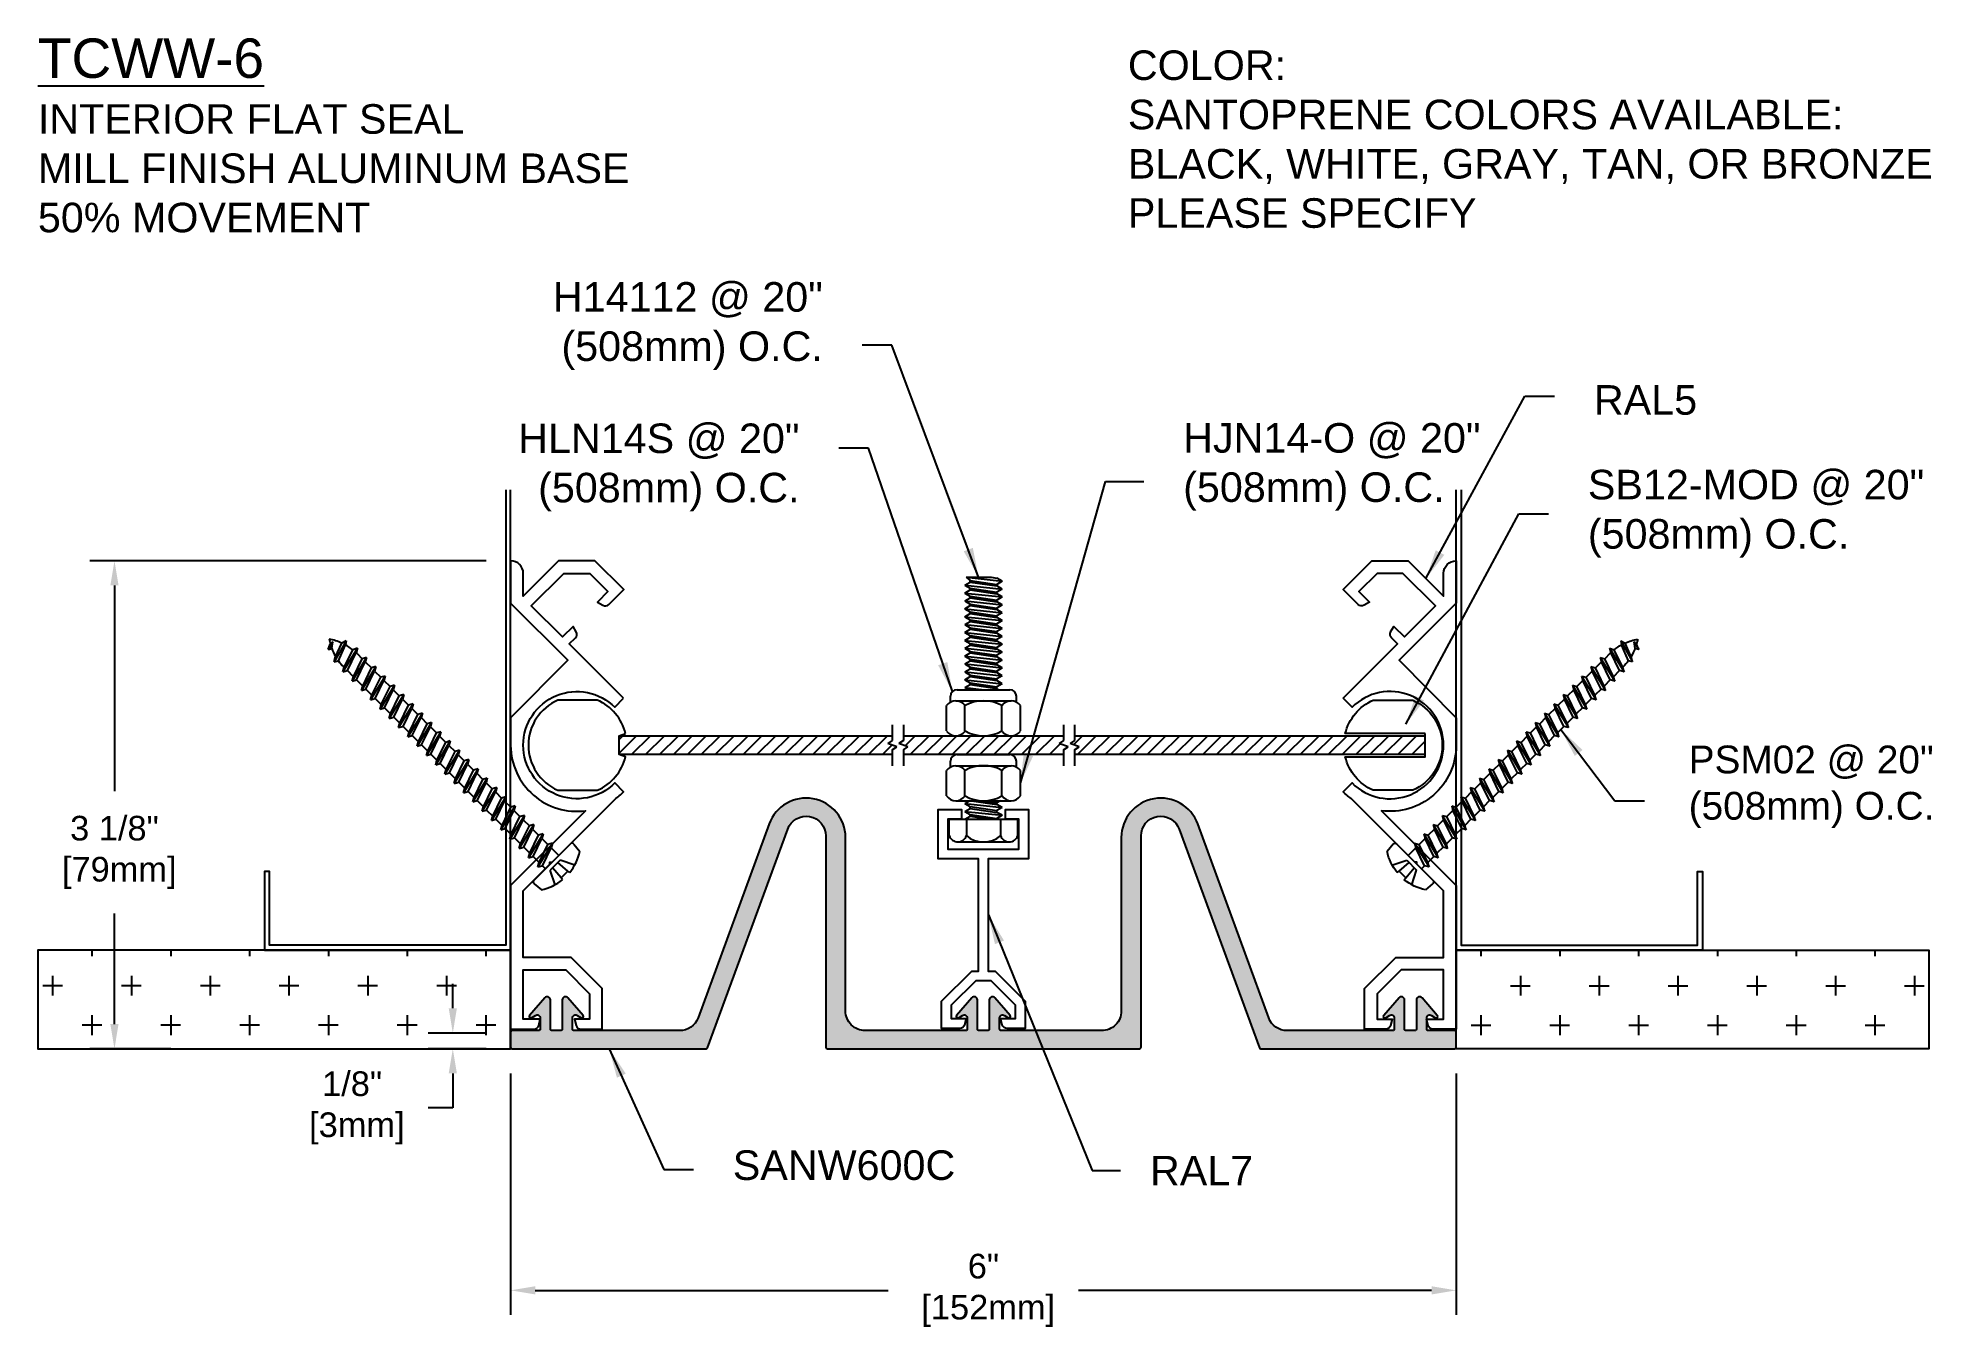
# Model space of a CAD drawing. Header units: inches. Extents: x 0.3 to 12.3, y 3 to 11.2.
import ezdxf

# ---------------------------------------------------------------- set-up
doc = ezdxf.new("R2010")
doc.units = ezdxf.units.IN
doc.header["$MEASUREMENT"] = 0
for name, color, linetype in [('Anchors', 4, 'Continuous'), ('Conditions', 1, 'Continuous'), ('Dimensions', 3, 'Continuous'), ('Fillers', 2, 'Continuous'), ('Metals', 7, 'Continuous'), ('Text', 2, 'Continuous')]:
    doc.layers.add(name, color=color, linetype=linetype)
doc.styles.add('Arial', font='arial.ttf')
doc.dimstyles.new('Arial', dxfattribs={"dimtxt": 0.1875, "dimasz": 0.1875, "dimexe": 0.1875, "dimexo": 0.1875, "dimgap": 0.1875, "dimtad": 0, "dimtih": 1, "dimtoh": 1, "dimdec": 4, "dimzin": 0, "dimdsep": 46, "dimlunit": 4, "dimtxsty": 'Arial', "dimcen": 0.09, "dimadec": 0, "dimazin": 0, "dimtfac": 1, "dimtdec": 4, "dimtofl": 0, "dimtmove": 0, "dimatfit": 3, "dimfxl": 0, "dimfrac": 2, "dimtolj": 1, "dimtzin": 0, "dimarcsym": 0})

# ---------------------------------------------------------------- blocks, each defined once
blk = doc.blocks.new('*D0')
at = {"layer": 'Defpoints', "color": 0}
for p in [(3.317, 4.782), (9.317, 4.782), (3.317, 3.25)]:
    blk.add_point(p, dxfattribs=at)
at = {"layer": 'Dimensions', "color": 0, "lineweight": -2}
for p, q in [((3.317, 4.626), (3.317, 3.094)), ((9.317, 4.626), (9.317, 3.094)), ((3.473, 3.25), (5.713, 3.25)), ((9.161, 3.25), (6.921, 3.25))]:
    blk.add_line(p, q, dxfattribs=at)
at = {"layer": 'Dimensions', "color": 0}
for points in [[(3.473, 3.276), (3.473, 3.224), (3.317, 3.25)], [(9.161, 3.276), (9.161, 3.224), (9.317, 3.25)]]:
    blk.add_solid(points, dxfattribs=at)
at = {"layer": 'Dimensions', "color": 0, "insert": (6.317, 3.25), "char_height": 0.1562, "attachment_point": 5, "style": 'Arial'}
blk.add_mtext('\\A1;6"\\P [152mm]', dxfattribs=at)
blk = doc.blocks.new('*D1')
at = {"layer": 'Defpoints', "color": 0}
for p in [(3.318, 7.877), (0.803, 4.782), (1.317, 4.782)]:
    blk.add_point(p, dxfattribs=at)
at = {"layer": 'Dimensions', "color": 0, "lineweight": -2}
for p, q in [((3.161, 7.877), (0.647, 7.877)), ((0.803, 7.721), (0.803, 6.416)), ((0.803, 4.939), (0.803, 5.64)), ((1.161, 4.782), (0.647, 4.782))]:
    blk.add_line(p, q, dxfattribs=at)
at = {"layer": 'Dimensions', "color": 0}
for points in [[(0.777, 7.721), (0.829, 7.721), (0.803, 7.877)], [(0.777, 4.939), (0.829, 4.939), (0.803, 4.782)]]:
    blk.add_solid(points, dxfattribs=at)
at = {"layer": 'Dimensions', "color": 0, "insert": (0.803, 6.028), "char_height": 0.1562, "attachment_point": 5, "style": 'Arial'}
blk.add_mtext('\\A1;3 1/8"\\P [79mm]', dxfattribs=at)
blk = doc.blocks.new('PSM02')
for p, q in [((-0.032, 0.127), (-0.03, 0.111)), ((0.032, 0.127), (0.03, 0.111)), ((-0.177, 0.017), (-0.172, 0.077)), ((-0.162, 0), (0.162, 0)), ((-0.089, 0.116), (-0.044, 0.028)), ((-0.06, -0.069), (-0.06, 0)), ((-0.044, 0.028), (0.044, 0.028)), ((-0.03, 0.111), (0.03, 0.111)), ((-0.03, 0.111), (-0.023, 0.028)), ((0.03, 0.111), (0.023, 0.028)), ((0.089, 0.116), (0.044, 0.028)), ((0.06, -0.027), (0.06, 0)), ((0.177, 0.017), (0.172, 0.077)), ((-0.086, -0.083), (0.086, -0.042)), ((-0.086, -0.083), (-0.06, -0.069)), ((-0.086, -0.083), (-0.06, -0.098)), ((0.06, -0.027), (-0.06, -0.069)), ((0.06, -0.056), (-0.06, -0.098)), ((-0.06, -0.152), (-0.06, -0.098)), ((0.06, -0.111), (-0.06, -0.152)), ((0.086, -0.042), (0.06, -0.027)), ((0.086, -0.042), (0.06, -0.056)), ((0.06, -0.111), (0.06, -0.056)), ((0.086, -0.125), (0.06, -0.111)), ((-0.086, -0.167), (0.086, -0.125)), ((-0.086, -0.167), (-0.06, -0.152)), ((-0.086, -0.167), (-0.06, -0.181)), ((-0.086, -0.25), (0.086, -0.208)), ((-0.086, -0.25), (-0.06, -0.236)), ((0.06, -0.139), (-0.06, -0.181)), ((-0.06, -0.236), (-0.06, -0.181)), ((0.06, -0.194), (-0.06, -0.236)), ((0.06, -0.223), (-0.06, -0.264)), ((0.086, -0.125), (0.06, -0.139)), ((0.06, -0.194), (0.06, -0.139)), ((0.086, -0.208), (0.06, -0.194)), ((0.086, -0.208), (0.06, -0.223)), ((0.06, -0.277), (0.06, -0.223)), ((-0.086, -0.25), (-0.06, -0.264)), ((-0.086, -0.333), (0.086, -0.292)), ((-0.086, -0.333), (-0.06, -0.319)), ((-0.086, -0.333), (-0.06, -0.348)), ((-0.06, -0.319), (-0.06, -0.264)), ((0.06, -0.277), (-0.06, -0.319)), ((0.06, -0.306), (-0.06, -0.348)), ((-0.06, -0.402), (-0.06, -0.348)), ((0.086, -0.292), (0.06, -0.277)), ((0.086, -0.292), (0.06, -0.306)), ((0.06, -0.361), (0.06, -0.306)), ((-0.086, -0.417), (0.086, -0.375)), ((-0.086, -0.417), (-0.06, -0.402)), ((-0.086, -0.417), (-0.06, -0.431)), ((-0.086, -0.5), (0.086, -0.458)), ((0.06, -0.361), (-0.06, -0.402)), ((0.06, -0.389), (-0.06, -0.431)), ((-0.06, -0.486), (-0.06, -0.431)), ((0.06, -0.444), (-0.06, -0.486)), ((0.06, -0.473), (-0.06, -0.514)), ((0.086, -0.375), (0.06, -0.361)), ((0.086, -0.375), (0.06, -0.389)), ((0.06, -0.444), (0.06, -0.389)), ((0.086, -0.458), (0.06, -0.444)), ((0.086, -0.458), (0.06, -0.473)), ((0.06, -0.527), (0.06, -0.473)), ((-0.086, -0.5), (-0.06, -0.486)), ((-0.086, -0.5), (-0.06, -0.514)), ((-0.086, -0.583), (0.086, -0.542)), ((-0.086, -0.583), (-0.06, -0.569)), ((-0.086, -0.583), (-0.06, -0.598)), ((-0.06, -0.569), (-0.06, -0.514)), ((0.06, -0.527), (-0.06, -0.569)), ((0.06, -0.556), (-0.06, -0.598)), ((-0.06, -0.652), (-0.06, -0.598)), ((0.086, -0.542), (0.06, -0.527)), ((0.086, -0.542), (0.06, -0.556)), ((0.06, -0.611), (0.06, -0.556)), ((-0.086, -0.667), (0.086, -0.625)), ((-0.086, -0.667), (-0.06, -0.652)), ((-0.086, -0.667), (-0.06, -0.681)), ((-0.086, -0.75), (0.086, -0.708)), ((0.06, -0.611), (-0.06, -0.652)), ((0.06, -0.639), (-0.06, -0.681)), ((-0.06, -0.736), (-0.06, -0.681)), ((0.06, -0.694), (-0.06, -0.736)), ((0.086, -0.625), (0.06, -0.611)), ((0.086, -0.625), (0.06, -0.639)), ((0.06, -0.694), (0.06, -0.639)), ((0.086, -0.708), (0.06, -0.694)), ((0.086, -0.708), (0.06, -0.723)), ((-0.086, -0.75), (-0.06, -0.736)), ((-0.086, -0.75), (-0.06, -0.764)), ((-0.086, -0.833), (0.086, -0.792)), ((-0.086, -0.833), (-0.06, -0.819)), ((-0.086, -0.833), (-0.06, -0.848)), ((0.06, -0.723), (-0.06, -0.764)), ((-0.06, -0.819), (-0.06, -0.764)), ((0.06, -0.777), (-0.06, -0.819)), ((0.06, -0.806), (-0.06, -0.848)), ((0.06, -0.777), (0.06, -0.723)), ((0.086, -0.792), (0.06, -0.777)), ((0.086, -0.792), (0.06, -0.806)), ((0.06, -0.861), (0.06, -0.806)), ((-0.086, -0.917), (0.086, -0.875)), ((-0.086, -0.917), (-0.06, -0.902)), ((-0.086, -0.917), (-0.06, -0.931)), ((-0.086, -1), (0.086, -0.958)), ((-0.06, -0.902), (-0.06, -0.848)), ((0.06, -0.861), (-0.06, -0.902)), ((0.06, -0.889), (-0.06, -0.931)), ((-0.06, -0.986), (-0.06, -0.931)), ((0.06, -0.944), (-0.06, -0.986)), ((0.086, -0.875), (0.06, -0.861)), ((0.086, -0.875), (0.06, -0.889)), ((0.06, -0.944), (0.06, -0.889)), ((0.086, -0.958), (0.06, -0.944)), ((0.086, -0.958), (0.06, -0.973)), ((-0.086, -1), (-0.06, -0.986)), ((-0.086, -1), (-0.06, -1.014)), ((-0.086, -1.083), (0.086, -1.042)), ((-0.086, -1.083), (-0.06, -1.069)), ((0.06, -0.973), (-0.06, -1.014)), ((-0.06, -1.069), (-0.06, -1.014)), ((0.06, -1.027), (-0.06, -1.069)), ((0.06, -1.056), (-0.06, -1.098)), ((0.06, -1.027), (0.06, -0.973)), ((0.086, -1.042), (0.06, -1.027)), ((0.086, -1.042), (0.06, -1.056)), ((0.06, -1.111), (0.06, -1.056)), ((-0.086, -1.083), (-0.06, -1.098)), ((-0.086, -1.167), (0.086, -1.125)), ((-0.086, -1.167), (-0.06, -1.152)), ((-0.086, -1.167), (-0.06, -1.181)), ((-0.06, -1.152), (-0.06, -1.098)), ((0.06, -1.111), (-0.06, -1.152)), ((0.06, -1.139), (-0.06, -1.181)), ((-0.06, -1.236), (-0.06, -1.181)), ((0.06, -1.194), (-0.06, -1.236)), ((0.086, -1.125), (0.06, -1.111)), ((0.086, -1.125), (0.06, -1.139)), ((0.06, -1.194), (0.06, -1.139)), ((0.086, -1.208), (0.06, -1.194)), ((-0.086, -1.25), (0.086, -1.208)), ((-0.086, -1.25), (-0.06, -1.236)), ((-0.086, -1.25), (-0.06, -1.264)), ((-0.086, -1.333), (0.086, -1.292)), ((-0.086, -1.333), (-0.06, -1.319)), ((0.06, -1.223), (-0.06, -1.264)), ((-0.06, -1.319), (-0.06, -1.264)), ((0.06, -1.277), (-0.06, -1.319)), ((0.06, -1.306), (-0.06, -1.348)), ((0.086, -1.208), (0.06, -1.223)), ((0.06, -1.277), (0.06, -1.223)), ((0.086, -1.292), (0.06, -1.277)), ((0.086, -1.292), (0.06, -1.306)), ((0.06, -1.361), (0.06, -1.306)), ((-0.086, -1.333), (-0.06, -1.348)), ((-0.086, -1.417), (0.086, -1.375)), ((-0.086, -1.417), (-0.06, -1.402)), ((-0.086, -1.417), (-0.06, -1.431)), ((-0.06, -1.402), (-0.06, -1.348)), ((0.06, -1.361), (-0.06, -1.402)), ((0.06, -1.389), (-0.06, -1.431)), ((-0.06, -1.486), (-0.06, -1.431)), ((0.086, -1.375), (0.06, -1.361)), ((0.086, -1.375), (0.06, -1.389)), ((0.06, -1.444), (0.06, -1.389)), ((-0.086, -1.5), (0.086, -1.458)), ((-0.086, -1.5), (-0.06, -1.486)), ((-0.086, -1.5), (-0.06, -1.514)), ((-0.086, -1.583), (0.086, -1.542)), ((0.06, -1.444), (-0.06, -1.486)), ((0.06, -1.473), (-0.06, -1.514)), ((-0.06, -1.569), (-0.06, -1.514)), ((0.06, -1.527), (-0.06, -1.569)), ((0.06, -1.556), (-0.06, -1.598)), ((0.086, -1.458), (0.06, -1.444)), ((0.086, -1.458), (0.06, -1.473)), ((0.06, -1.527), (0.06, -1.473)), ((0.086, -1.542), (0.06, -1.527)), ((0.086, -1.542), (0.06, -1.556)), ((0.06, -1.611), (0.06, -1.556)), ((-0.086, -1.583), (-0.06, -1.569)), ((-0.086, -1.583), (-0.06, -1.598)), ((-0.086, -1.667), (0.086, -1.625)), ((-0.086, -1.667), (-0.06, -1.652)), ((-0.086, -1.667), (-0.06, -1.681)), ((-0.06, -1.652), (-0.06, -1.598)), ((0.06, -1.611), (-0.06, -1.652)), ((0.06, -1.639), (-0.06, -1.681)), ((-0.06, -1.736), (-0.06, -1.681)), ((0.086, -1.625), (0.06, -1.611)), ((0.086, -1.625), (0.06, -1.639)), ((0.06, -1.694), (0.06, -1.639)), ((-0.086, -1.75), (0.086, -1.708)), ((-0.086, -1.75), (-0.06, -1.736)), ((-0.086, -1.75), (-0.06, -1.764)), ((-0.086, -1.833), (0.086, -1.792)), ((0.06, -1.694), (-0.06, -1.736)), ((0.06, -1.723), (-0.06, -1.764)), ((-0.06, -1.81), (-0.06, -1.764)), ((0.06, -1.777), (-0.06, -1.819)), ((0.086, -1.708), (0.06, -1.694)), ((0.086, -1.708), (0.06, -1.723)), ((0.06, -1.723), (0.06, -1.777)), ((0.086, -1.792), (0.06, -1.777)), ((0.086, -1.792), (0.06, -1.806)), ((-0.086, -1.833), (-0.06, -1.819)), ((-0.086, -1.833), (-0.058, -1.847)), ((-0.069, -1.917), (0.079, -1.875)), ((-0.069, -1.917), (-0.047, -1.902)), ((-0.069, -1.917), (-0.039, -1.926)), ((0.06, -1.806), (-0.058, -1.847)), ((0.056, -1.862), (-0.047, -1.902)), ((0.05, -1.892), (-0.039, -1.926)), ((0.079, -1.875), (0.05, -1.892)), ((0.079, -1.875), (0.056, -1.862)), ((0.06, -1.806), (0.06, -1.81)), ((0.03, -1.947), (-0.004, -1.972)), ((-0.004, -1.972), (0.051, -1.958)), ((0.017, -1.973), (-0.004, -1.972)), ((0.051, -1.958), (0.017, -1.973)), ((0.051, -1.958), (0.03, -1.947))]:
    blk.add_line(p, q)
for centre, radius, start, end in [((0, -0.185), 0.313, 95.8447, 123.323), ((0, -0.185), 0.313, 56.677, 84.1553), ((-0.162, 0.016), 0.016, 175, 270), ((0.162, 0.016), 0.016, 270, 5), ((0.27, -1.81), 0.33, 180, 181.4809), ((0.27, -1.81), 0.33, 186.3809, 196.1333), ((-0.27, -1.81), 0.33, 335.5566, 345.5871), ((-0.27, -1.81), 0.33, 350.9871, 0), ((0.27, -1.81), 0.33, 200.6129, 215.118), ((-0.27, -1.81), 0.33, 324.882, 330.5326)]:
    blk.add_arc(centre, radius, start, end)
blk = doc.blocks.new('NUTS&BOLT')
for p, q in [((6.54, 8.183), (6.769, 8.158)), ((6.54, 8.183), (6.698, 8.183)), ((6.54, 8.183), (6.565, 8.163)), ((6.698, 8.183), (6.735, 8.178)), ((6.769, 8.158), (6.735, 8.178)), ((6.531, 8.133), (6.565, 8.153)), ((6.531, 8.133), (6.769, 8.108)), ((6.531, 8.133), (6.565, 8.113)), ((6.531, 8.083), (6.565, 8.103)), ((6.531, 8.083), (6.769, 8.058)), ((6.531, 8.083), (6.565, 8.063)), ((6.565, 8.163), (6.735, 8.138)), ((6.565, 8.153), (6.565, 8.163)), ((6.565, 8.153), (6.735, 8.128)), ((6.565, 8.113), (6.735, 8.088)), ((6.565, 8.103), (6.565, 8.113)), ((6.565, 8.103), (6.735, 8.078)), ((6.565, 8.063), (6.735, 8.038)), ((6.565, 8.053), (6.565, 8.063)), ((6.769, 8.158), (6.735, 8.138)), ((6.735, 8.128), (6.735, 8.138)), ((6.769, 8.108), (6.735, 8.128)), ((6.769, 8.108), (6.735, 8.088)), ((6.735, 8.078), (6.735, 8.088)), ((6.769, 8.058), (6.735, 8.078)), ((6.769, 8.058), (6.735, 8.038)), ((6.531, 8.033), (6.565, 8.053)), ((6.531, 8.033), (6.769, 8.008)), ((6.531, 8.033), (6.565, 8.013)), ((6.531, 7.983), (6.565, 8.003)), ((6.531, 7.983), (6.769, 7.958)), ((6.531, 7.983), (6.565, 7.963)), ((6.531, 7.933), (6.565, 7.953)), ((6.565, 8.053), (6.735, 8.028)), ((6.565, 8.013), (6.735, 7.988)), ((6.565, 8.003), (6.565, 8.013)), ((6.565, 8.003), (6.735, 7.978)), ((6.565, 7.963), (6.735, 7.938)), ((6.565, 7.953), (6.565, 7.963)), ((6.565, 7.953), (6.735, 7.928)), ((6.735, 8.028), (6.735, 8.038)), ((6.769, 8.008), (6.735, 8.028)), ((6.769, 8.008), (6.735, 7.988)), ((6.735, 7.978), (6.735, 7.988)), ((6.769, 7.958), (6.735, 7.978)), ((6.769, 7.958), (6.735, 7.938)), ((6.735, 7.928), (6.735, 7.938)), ((6.531, 7.933), (6.769, 7.908)), ((6.531, 7.933), (6.565, 7.913)), ((6.531, 7.883), (6.565, 7.903)), ((6.531, 7.883), (6.769, 7.858)), ((6.531, 7.883), (6.565, 7.863)), ((6.531, 7.833), (6.565, 7.853)), ((6.531, 7.833), (6.769, 7.808)), ((6.531, 7.833), (6.565, 7.813)), ((6.565, 7.913), (6.735, 7.888)), ((6.565, 7.903), (6.565, 7.913)), ((6.565, 7.903), (6.735, 7.878)), ((6.565, 7.863), (6.735, 7.838)), ((6.565, 7.853), (6.565, 7.863)), ((6.565, 7.853), (6.735, 7.828)), ((6.565, 7.813), (6.735, 7.788)), ((6.565, 7.803), (6.565, 7.813)), ((6.769, 7.908), (6.735, 7.928)), ((6.769, 7.908), (6.735, 7.888)), ((6.735, 7.878), (6.735, 7.888)), ((6.769, 7.858), (6.735, 7.878)), ((6.769, 7.858), (6.735, 7.838)), ((6.735, 7.828), (6.735, 7.838)), ((6.769, 7.808), (6.735, 7.828)), ((6.531, 7.783), (6.565, 7.803)), ((6.531, 7.783), (6.769, 7.758)), ((6.531, 7.783), (6.565, 7.763)), ((6.531, 7.733), (6.565, 7.753)), ((6.531, 7.733), (6.769, 7.708)), ((6.531, 7.733), (6.565, 7.713)), ((6.531, 7.683), (6.565, 7.703)), ((6.565, 7.803), (6.735, 7.778)), ((6.565, 7.763), (6.735, 7.738)), ((6.565, 7.753), (6.565, 7.763)), ((6.565, 7.753), (6.735, 7.728)), ((6.565, 7.713), (6.735, 7.688)), ((6.565, 7.703), (6.565, 7.713)), ((6.565, 7.703), (6.735, 7.678)), ((6.769, 7.808), (6.735, 7.788)), ((6.735, 7.778), (6.735, 7.788)), ((6.769, 7.758), (6.735, 7.778)), ((6.769, 7.758), (6.735, 7.738)), ((6.735, 7.728), (6.735, 7.738)), ((6.769, 7.708), (6.735, 7.728)), ((6.769, 7.708), (6.735, 7.688)), ((6.531, 7.683), (6.769, 7.658)), ((6.531, 7.683), (6.565, 7.663)), ((6.531, 7.633), (6.565, 7.653)), ((6.531, 7.633), (6.769, 7.608)), ((6.531, 7.633), (6.565, 7.613)), ((6.531, 7.583), (6.565, 7.603)), ((6.531, 7.583), (6.769, 7.558)), ((6.531, 7.583), (6.565, 7.563)), ((6.565, 7.663), (6.735, 7.638)), ((6.565, 7.653), (6.565, 7.663)), ((6.565, 7.653), (6.735, 7.628)), ((6.565, 7.613), (6.735, 7.588)), ((6.565, 7.603), (6.565, 7.613)), ((6.565, 7.603), (6.735, 7.578)), ((6.735, 7.678), (6.735, 7.688)), ((6.769, 7.658), (6.735, 7.678)), ((6.769, 7.658), (6.735, 7.638)), ((6.735, 7.628), (6.735, 7.638)), ((6.769, 7.608), (6.735, 7.628)), ((6.769, 7.608), (6.735, 7.588)), ((6.735, 7.578), (6.735, 7.588)), ((6.769, 7.558), (6.735, 7.578)), ((6.482, 7.47), (6.817, 7.47)), ((6.531, 7.533), (6.565, 7.553)), ((6.531, 7.533), (6.769, 7.508)), ((6.531, 7.533), (6.565, 7.513)), ((6.531, 7.483), (6.565, 7.503)), ((6.531, 7.483), (6.553, 7.47)), ((6.531, 7.483), (6.654, 7.47)), ((6.565, 7.563), (6.735, 7.538)), ((6.565, 7.553), (6.565, 7.563)), ((6.565, 7.553), (6.735, 7.528)), ((6.565, 7.513), (6.735, 7.488)), ((6.565, 7.503), (6.565, 7.513)), ((6.565, 7.503), (6.735, 7.478)), ((6.769, 7.558), (6.735, 7.538)), ((6.735, 7.528), (6.735, 7.538)), ((6.769, 7.508), (6.735, 7.528)), ((6.769, 7.508), (6.735, 7.488)), ((6.735, 7.478), (6.735, 7.488)), ((6.748, 7.47), (6.735, 7.478)), ((6.415, 7.208), (6.415, 7.37)), ((6.44, 7.391), (6.44, 7.428)), ((6.474, 7.4), (6.826, 7.4)), ((6.532, 7.208), (6.532, 7.37)), ((6.767, 7.208), (6.767, 7.37)), ((6.859, 7.391), (6.859, 7.428)), ((6.884, 7.208), (6.884, 7.37)), ((6.474, 7.178), (6.826, 7.178)), ((6.44, 6.979), (6.44, 7.016)), ((6.474, 6.988), (6.826, 6.988)), ((6.482, 7.058), (6.817, 7.058)), ((6.859, 6.979), (6.859, 7.016)), ((6.415, 6.796), (6.415, 6.958)), ((6.532, 6.796), (6.532, 6.958)), ((6.767, 6.796), (6.767, 6.958)), ((6.884, 6.796), (6.884, 6.958)), ((6.474, 6.766), (6.826, 6.766)), ((6.531, 6.748), (6.562, 6.766)), ((6.531, 6.748), (6.769, 6.723)), ((6.531, 6.748), (6.565, 6.728)), ((6.574, 6.766), (6.735, 6.742)), ((6.647, 6.766), (6.735, 6.753)), ((6.757, 6.766), (6.735, 6.753)), ((6.735, 6.742), (6.735, 6.753)), ((6.769, 6.723), (6.735, 6.742)), ((6.432, 6.648), (6.867, 6.648)), ((6.432, 6.544), (6.432, 6.648)), ((6.531, 6.698), (6.565, 6.717)), ((6.531, 6.698), (6.769, 6.673)), ((6.531, 6.698), (6.565, 6.678)), ((6.531, 6.648), (6.565, 6.667)), ((6.541, 6.648), (6.541, 6.544)), ((6.565, 6.728), (6.735, 6.703)), ((6.565, 6.717), (6.565, 6.728)), ((6.565, 6.717), (6.735, 6.692)), ((6.565, 6.678), (6.735, 6.653)), ((6.565, 6.667), (6.565, 6.678)), ((6.565, 6.667), (6.695, 6.648)), ((6.769, 6.723), (6.735, 6.703)), ((6.769, 6.723), (6.735, 6.703)), ((6.735, 6.692), (6.735, 6.703)), ((6.769, 6.673), (6.735, 6.692)), ((6.769, 6.673), (6.735, 6.653)), ((6.743, 6.648), (6.735, 6.653)), ((6.758, 6.648), (6.758, 6.544)), ((6.867, 6.544), (6.867, 6.648)), ((6.495, 6.504), (6.805, 6.504))]:
    blk.add_line(p, q)
for centre, radius, start, end in [((6.482, 7.428), 0.0418, 90, 180), ((6.817, 7.428), 0.0418, 0, 90), ((6.474, 7.327), 0.0723, 35.7751, 144.2249), ((6.65, 7.156), 0.244, 61.2813, 118.7187), ((6.826, 7.327), 0.0723, 35.7751, 144.2249), ((6.474, 7.25), 0.0723, 215.7751, 324.2249), ((6.65, 7.422), 0.244, 241.2813, 298.7187), ((6.826, 7.25), 0.0723, 215.7751, 324.2249), ((6.474, 6.915), 0.0723, 35.7751, 144.2249), ((6.482, 7.016), 0.0418, 90, 180), ((6.65, 6.744), 0.244, 61.2813, 118.7187), ((6.826, 6.915), 0.0723, 35.7751, 144.2249), ((6.817, 7.016), 0.0418, 0, 90), ((6.474, 6.838), 0.0723, 215.7751, 324.2249), ((6.65, 7.01), 0.244, 241.2813, 298.7187), ((6.826, 6.838), 0.0723, 215.7751, 324.2249), ((6.487, 6.561), 0.057, 197.3212, 342.6788), ((6.65, 6.672), 0.168, 229.6113, 310.3887), ((6.813, 6.561), 0.057, 197.3212, 342.6788)]:
    blk.add_arc(centre, radius, start, end)
blk = doc.blocks.new('RAL5')
blk.add_lwpolyline([(0.717, 2.098), (0.372, 2.443), (0.411, 2.481, 0.339454), (0.416, 2.519), (0.396, 2.554), (0.329, 2.487), (0.131, 2.684), (0.338, 2.89), (0.502, 2.89), (0.617, 2.775), (0.55, 2.708), (0.585, 2.688, 0.339454), (0.622, 2.693), (0.718, 2.788), (0.535, 2.97), (0.304, 2.97), (0.08, 2.746), (0.08, 2.891, 0.414214), (0.001, 2.97), (0, 2.97), (0, 2.702), (0.363, 2.339), (0, 1.975), (0, 1.798, 0.450829), (0.475, 1.385), (0, 0.91), (0, 0), (0.148, 0, 0.339454), (0.178, 0.023), (0.188, 0.062), (0.08, 0.062), (0.08, 0.375), (0.35, 0.375), (0.501, 0.224), (0.501, 0.062), (0.406, 0.062), (0.416, 0.023, 0.339454), (0.446, 0), (0.581, 0), (0.581, 0.257), (0.383, 0.455), (0.08, 0.455), (0.08, 0.877), (0.249, 1.045), (0.249, 1.059), (0.263, 1.059), (0.66, 1.457, 0.044547), (0.717, 1.505), (0.661, 1.561, -2.420133), (0.661, 2.041), (0.717, 2.098)], format="xyb")
blk = doc.blocks.new('ral7')
blk.add_lwpolyline([(1.881, -0.628), (1.881, -0.801), (1.765, -0.801, -0.339454), (1.735, -0.778), (1.724, -0.739), (1.819, -0.739), (1.819, -0.654), (1.664, -0.499), (1.566, -0.499), (1.411, -0.654), (1.411, -0.739), (1.506, -0.739), (1.496, -0.778, -0.339454), (1.466, -0.801), (1.349, -0.801), (1.349, -0.628), (1.541, -0.437), (1.584, -0.437), (1.584, 0.274), (1.328, 0.274), (1.328, 0.588), (1.475, 0.588), (1.475, 0.526), (1.39, 0.526), (1.39, 0.336), (1.84, 0.336), (1.84, 0.526), (1.755, 0.526), (1.755, 0.588), (1.902, 0.588), (1.902, 0.274), (1.646, 0.274), (1.646, -0.437), (1.69, -0.437)], format="xyb", close=True)
blk = doc.blocks.new('SB12')
h = blk.add_hatch()
h.set_pattern_fill('ANSI31', color=256, scale=0.5, style=0)
h.paths.add_polyline_path([(4.005, 6.768), (4.005, 6.648), (5.739, 6.648), (5.739, 6.678), (5.768, 6.697), (5.71, 6.719), (5.739, 6.738), (5.739, 6.768)])
h.paths.add_polyline_path([(5.809, 6.768), (5.809, 6.738), (5.78, 6.719), (5.838, 6.697), (5.809, 6.678), (5.809, 6.648), (6.826, 6.648), (6.826, 6.678), (6.855, 6.697), (6.797, 6.719), (6.826, 6.738), (6.826, 6.768)])
h.paths.add_polyline_path([(6.896, 6.768), (6.896, 6.738), (6.867, 6.719), (6.925, 6.697), (6.896, 6.678), (6.896, 6.648), (9.121, 6.648), (9.121, 6.768)])
for p, q in [((5.739, 6.738), (5.71, 6.719)), ((5.739, 6.838), (5.739, 6.738)), ((5.809, 6.738), (5.78, 6.719)), ((5.809, 6.838), (5.809, 6.738)), ((6.826, 6.738), (6.797, 6.719)), ((6.826, 6.838), (6.826, 6.738)), ((6.896, 6.738), (6.867, 6.719)), ((6.896, 6.838), (6.896, 6.738)), ((5.768, 6.697), (5.71, 6.719)), ((5.739, 6.678), (5.768, 6.697)), ((5.739, 6.678), (5.739, 6.578)), ((5.838, 6.697), (5.78, 6.719)), ((5.809, 6.678), (5.838, 6.697)), ((5.809, 6.678), (5.809, 6.578)), ((6.855, 6.697), (6.797, 6.719)), ((6.826, 6.678), (6.855, 6.697)), ((6.826, 6.678), (6.826, 6.578)), ((6.925, 6.697), (6.867, 6.719)), ((6.896, 6.678), (6.925, 6.697)), ((6.896, 6.678), (6.896, 6.578))]:
    blk.add_line(p, q)
for points in [[(4.046, 6.782, 0.233897), (3.867, 6.994), (3.617, 6.994, 0.654654), (3.617, 6.422), (3.867, 6.422, 0.233897), (4.046, 6.634), (4.005, 6.648), (4.005, 6.768)], [(9.121, 6.782), (8.613, 6.782, -0.233897), (8.791, 6.994), (9.041, 6.994, -0.654654), (9.041, 6.422), (8.791, 6.422, -0.233897), (8.613, 6.634), (9.121, 6.634)]]:
    blk.add_lwpolyline(points, format="xyb", close=True)
for points in [[(4.005, 6.768), (5.739, 6.768)], [(5.809, 6.768), (6.826, 6.768)], [(6.896, 6.768), (9.121, 6.768)], [(5.739, 6.648), (4.005, 6.648)], [(6.826, 6.648), (5.809, 6.648)], [(9.121, 6.648), (6.896, 6.648)]]:
    blk.add_lwpolyline(points)
blk = doc.blocks.new('SANW600C')
blk.add_hatch(color=256).paths.add_polyline_path([(0.624, -0.007, 0.314666), (0.615, 0), (-0.615, 0, 0.414214), (-0.625, -0.01), (-0.625, -0.105, 0.414214), (-0.615, -0.115), (-0.448, -0.115, -0.414214), (-0.438, -0.125), (-0.438, -0.195, -0.592871), (-0.468, -0.212), (-0.492, -0.197, 0.867668), (-0.505, -0.212), (-0.408, -0.323, 0.692829), (-0.373, -0.31), (-0.373, -0.125, -0.414214), (-0.363, -0.115), (-0.308, -0.115, -0.414214), (-0.298, -0.125), (-0.298, -0.31, 0.692829), (-0.262, -0.323), (-0.165, -0.212, 0.867668), (-0.178, -0.197), (-0.202, -0.212, -0.592871), (-0.233, -0.195), (-0.233, -0.125, -0.414214), (-0.223, -0.115), (0.447, -0.115, -0.314666), (0.565, -0.197), (1.015, -1.426, 0.83812), (1.5, -1.34), (1.5, -0.24, -0.414214), (1.625, -0.115), (2.263, -0.115, -0.414214), (2.272, -0.125), (2.272, -0.195, -0.592871), (2.242, -0.212), (2.218, -0.197, 0.867668), (2.205, -0.212), (2.302, -0.323, 0.692829), (2.337, -0.31), (2.337, -0.125, -0.414214), (2.348, -0.115), (2.402, -0.115, -0.414214), (2.412, -0.125), (2.412, -0.31, 0.692829), (2.448, -0.323), (2.545, -0.212, 0.867668), (2.532, -0.197), (2.508, -0.212, -0.592871), (2.478, -0.195), (2.478, -0.125, -0.414214), (2.487, -0.115), (3.125, -0.115, -0.414214), (3.25, -0.24), (3.25, -1.34, 0.83812), (3.735, -1.426), (4.185, -0.197, -0.314666), (4.303, -0.115), (4.973, -0.115, -0.414214), (4.982, -0.125), (4.982, -0.195, -0.592871), (4.952, -0.212), (4.928, -0.197, 0.867668), (4.915, -0.212), (5.012, -0.323, 0.692829), (5.047, -0.31), (5.047, -0.125, -0.414214), (5.057, -0.115), (5.112, -0.115, -0.414214), (5.122, -0.125), (5.122, -0.31, 0.692829), (5.158, -0.323), (5.255, -0.212, 0.867668), (5.242, -0.197), (5.218, -0.212, -0.592871), (5.188, -0.195), (5.188, -0.125, -0.414214), (5.197, -0.115), (5.365, -0.115, 0.414214), (5.375, -0.105), (5.375, -0.01, 0.414214), (5.365, 0), (4.135, 0, 0.314666), (4.126, -0.007), (3.617, -1.393, -0.83812), (3.375, -1.35), (3.375, -0.01, 0.414214), (3.365, 0), (1.385, 0, 0.414214), (1.375, -0.01), (1.375, -1.35, -0.83812), (1.133, -1.393)])
blk.add_lwpolyline([(2.272, -0.125, 0.414214), (2.263, -0.115), (1.625, -0.115, 0.414214), (1.5, -0.24), (1.5, -1.34, -0.83812), (1.015, -1.426), (0.565, -0.197, 0.314666), (0.447, -0.115), (-0.223, -0.115, 0.414214), (-0.233, -0.125), (-0.233, -0.195, 0.592871), (-0.202, -0.212), (-0.178, -0.197, -0.867668), (-0.165, -0.212), (-0.262, -0.323, -0.692829), (-0.298, -0.31), (-0.298, -0.125, 0.414214), (-0.308, -0.115), (-0.363, -0.115, 0.414214), (-0.373, -0.125), (-0.373, -0.31, -0.692829), (-0.408, -0.323), (-0.505, -0.212, -0.867668), (-0.492, -0.197), (-0.468, -0.212, 0.592871), (-0.438, -0.195), (-0.438, -0.125, 0.414214), (-0.448, -0.115), (-0.615, -0.115, -0.414214), (-0.625, -0.105), (-0.625, -0.01, -0.414214), (-0.615, 0), (0.615, 0, -0.314666), (0.624, -0.007), (1.133, -1.393, 0.83812), (1.375, -1.35), (1.375, -0.01, -0.414214), (1.385, 0), (3.365, 0, -0.414214), (3.375, -0.01), (3.375, -1.35, 0.83812), (3.617, -1.393), (4.126, -0.007, -0.314666), (4.135, 0), (5.365, 0, -0.414214), (5.375, -0.01), (5.375, -0.105, -0.414214), (5.365, -0.115), (5.197, -0.115, 0.414214), (5.188, -0.125), (5.188, -0.195, 0.592871), (5.218, -0.212), (5.242, -0.197, -0.867668), (5.255, -0.212), (5.158, -0.323, -0.692829), (5.122, -0.31), (5.122, -0.125, 0.414214), (5.112, -0.115), (5.057, -0.115, 0.414214), (5.047, -0.125), (5.047, -0.31, -0.692829), (5.012, -0.323), (4.915, -0.212, -0.867668), (4.928, -0.197), (4.952, -0.212, 0.592871), (4.982, -0.195), (4.982, -0.125, 0.414214), (4.973, -0.115), (4.303, -0.115, 0.314666), (4.185, -0.197), (3.735, -1.426, -0.83812), (3.25, -1.34), (3.25, -0.24, 0.414214), (3.125, -0.115), (2.487, -0.115, 0.414214), (2.478, -0.125), (2.478, -0.195, 0.592871), (2.508, -0.212), (2.532, -0.197, -0.867668), (2.545, -0.212), (2.448, -0.323, -0.692829), (2.412, -0.31), (2.412, -0.125, 0.414214), (2.402, -0.115), (2.348, -0.115, 0.414214), (2.337, -0.125), (2.337, -0.31, -0.692829), (2.302, -0.323), (2.205, -0.212, -0.867668), (2.218, -0.197), (2.242, -0.212, 0.592871), (2.272, -0.195)], format="xyb", close=True)
blk = doc.blocks.new('*D12')
at = {"layer": 'Defpoints', "color": 0}
for p in [(3.317, 4.882), (2.95, 4.782), (3.317, 4.782)]:
    blk.add_point(p, dxfattribs=at)
at = {"layer": 'Dimensions', "color": 0, "lineweight": -2}
for p, q in [((2.95, 5.039), (2.95, 5.195)), ((3.161, 4.882), (2.793, 4.882)), ((3.161, 4.782), (2.793, 4.782)), ((2.95, 4.626), (2.95, 4.407)), ((2.95, 4.407), (2.793, 4.407))]:
    blk.add_line(p, q, dxfattribs=at)
at = {"layer": 'Dimensions', "color": 0}
for points in [[(2.924, 5.039), (2.976, 5.039), (2.95, 4.882)], [(2.924, 4.626), (2.976, 4.626), (2.95, 4.782)]]:
    blk.add_solid(points, dxfattribs=at)
at = {"layer": 'Dimensions', "color": 0, "insert": (2.311, 4.407), "char_height": 0.1562, "attachment_point": 5, "style": 'Arial'}
blk.add_mtext('\\A1;1/8"\\P [3mm]', dxfattribs=at)

msp = doc.modelspace()

# ---------------------------------------------------------------- hatches: boundary and pattern name
at = {"layer": 'Conditions'}
h = msp.add_hatch(dxfattribs=at)
h.set_pattern_fill('CROSS', color=256, style=0)
h.set_pattern_definition([(180, (9.22272, 9.9319), (-0.25, -0.25), [0.125, -0.375]), (270, (9.16022, 9.9944), (0.25, -0.25), [0.125, -0.375])])
h.paths.add_polyline_path([(0.3171, 4.78226), (3.3171, 4.78226), (3.3171, 4.88226), (3.3171, 5.40726), (1.7546, 5.40726), (0.3171, 5.40726)])
h = msp.add_hatch(dxfattribs=at)
h.set_pattern_fill('CROSS', color=256, style=0)
h.set_pattern_definition([(7e-15, (3.4115, 9.9319), (0.25, -0.25), [0.125, -0.375]), (270, (3.474, 9.9944), (-0.25, -0.25), [0.125, -0.375])])
h.paths.add_polyline_path([(12.3171, 4.78226), (9.3171, 4.78226), (9.3171, 4.88226), (9.3171, 5.40726), (10.8796, 5.40726), (12.3171, 5.40726)])

# ---------------------------------------------------------------- linework, layer by layer
for points in [[(3.28585, 8.32853), (3.28585, 5.43851), (1.78585, 5.43851), (1.78585, 5.90726), (1.7546, 5.90726), (1.7546, 5.40726), (3.3171, 5.40726), (3.3171, 8.32853)], [(9.34835, 8.32853), (9.34835, 5.43851), (10.84835, 5.43851), (10.84835, 5.90726), (10.8796, 5.90726), (10.8796, 5.40726), (9.3171, 5.40726), (9.3171, 8.32853)], [(3.3171, 5.40726), (0.3171, 5.40726), (0.3171, 4.78226), (3.3171, 4.78226), (3.3171, 5.40726)], [(9.3171, 5.40726), (12.3171, 5.40726), (12.3171, 4.78226), (9.3171, 4.78226), (9.3171, 5.40726)]]:
    msp.add_lwpolyline(points, dxfattribs=at)

# ---------------------------------------------------------------- block references
at = {"layer": 'Anchors'}
for name, p in [('NUTS&BOLT', (-0.33236, -0.40994)), ('SB12', (0, 0))]:
    msp.add_blockref(name, p, dxfattribs=at)
at = {"layer": 'Anchors', "rotation": 225}
msp.add_blockref('PSM02', (3.57986, 5.96664), dxfattribs=at)
at = {"layer": 'Anchors', "xscale": -1, "rotation": 135.0000000000001}
msp.add_blockref('PSM02', (9.05434, 5.96664), dxfattribs=at)
at = {"layer": 'Fillers', "xscale": -1, "rotation": 180}
msp.add_blockref('SANW600C', (3.9421, 4.78226), dxfattribs=at)
at = {"layer": 'Metals'}
for name, p, rotation in [('RAL5', (3.3171, 4.90726), 3.277378368693462e-12), ('ral7', (4.70193, 5.71233), 359.9999999999999)]:
    msp.add_blockref(name, p, dxfattribs=dict(at, rotation=rotation))
at = {"layer": 'Metals', "xscale": -1, "rotation": 359.9999999999968}
msp.add_blockref('RAL5', (9.3171, 4.90726), dxfattribs=at)

# ---------------------------------------------------------------- texts
at = {"layer": 'Text', "attachment_point": 1, "style": 'Arial'}
for s, insert, char_height, width in [('{\\H0.8x;\\LTCWW-6\\H1.25x;\\P\\H0.6x;\\lINTERIOR FLAT SEAL\\PMILL FINISH ALUMINUM BASE\\P50% MOVEMENT}', (0.3171, 11.19068), 0.3125, 7.3538478), ('COLOR:{\\L                         \\~ \\P}SANTOPRENE COLORS AVAILABLE:\\PBLACK, WHITE, GRAY, TAN, OR BRONZE\\PPLEASE SPECIFY', (7.23361, 11.115), 0.1875, 5.1086376)]:
    msp.add_mtext(s, dxfattribs=dict(at, insert=insert, char_height=char_height, width=width))
at = {"layer": 'Text', "style": 'Arial'}
for s, insert, char_height, attachment_point in [('H14112 @ 20"\\P(508mm) O.C.', (5.29815, 9.36709), 0.1875, 6), ('\\A1;RAL5', (10.19068, 8.80153), 0.1875, 7), ('HLN14S @ 20"\\P(508mm) O.C.', (5.15026, 8.47013), 0.1875, 6), ('HJN14-O @ 20"\\P(508mm) O.C.', (7.58457, 8.75108), 0.1875, 1), ('SB12-MOD @ 20"\\P(508mm) O.C.', (10.15261, 8.17642), 0.1875, 4), ('\\A1;PSM02 @ 20"\\P(508mm) O.C.', (10.79217, 6.44401), 0.17625, 4), ('SANW600C', (4.72662, 4.13789), 0.1875, 1), ('\\A1;RAL7', (7.37375, 4.10294), 0.1875, 1)]:
    msp.add_mtext(s, dxfattribs=dict(at, insert=insert, char_height=char_height, attachment_point=attachment_point))

# ---------------------------------------------------------------- dimensions: what is measured, and where the dimension line sits
at = {"layer": 'Dimensions'}
for base, p1, p2, picture, middle in [((0.8029, 4.78226), (3.3176, 7.87727), (1.3171, 4.78226), '*D1', (0.8029, 6.02841)), ((2.9497, 4.78226), (3.3171, 4.88226), (3.3171, 4.78226), '*D12', (2.31079, 4.40726))]:
    dim = msp.add_linear_dim(base=base, p1=p1, p2=p2, angle=90, dimstyle='Arial', override={"dimscale": 1.25, "dimtxt": 0.125, "dimasz": 0.125, "dimexe": 0.125, "dimexo": 0.125, "dimgap": 0.125, "dimpost": '\\X'}, dxfattribs=at)
    dim.commit()
    dim.dimension.update_dxf_attribs({"geometry": picture, "text_midpoint": middle, "dimtype": 160})
dim = msp.add_linear_dim(base=(3.3171, 3.24982), p1=(9.3171, 4.78226), p2=(3.3171, 4.78226), dimstyle='Arial', override={"dimscale": 1.25, "dimtxt": 0.125, "dimasz": 0.125, "dimexe": 0.125, "dimexo": 0.125, "dimgap": 0.125, "dimpost": '\\X'}, dxfattribs=at)
dim.commit()
dim.dimension.update_dxf_attribs({"geometry": '*D0', "text_midpoint": (6.3171, 3.24982), "dimtype": 160})

# ---------------------------------------------------------------- leaders
at = {"layer": 'Text', "annotation_type": 0, "has_hookline": 1}
for points, override, hookline_direction, text_width in [([(6.28661, 7.77299), (5.73565, 9.24584), (5.54815, 9.24584)], {"dimgap": 0.25}, 1, 1.68008), ([(9.12488, 7.76505), (9.75318, 8.92278), (9.94068, 8.92278)], {"dimgap": 0.25}, 0, 0.62415), ([(6.11991, 7.04784), (5.58776, 8.59138), (5.40026, 8.59138)], {"dimgap": 0.25}, 1, 1.7526), ([(6.5518, 6.46694), (7.09207, 8.38075), (7.33457, 8.38075)], {"dimgap": 0.25}, 0, 1.85415), ([(8.99715, 6.84026), (9.71511, 8.17642), (9.90261, 8.17642)], {"dimgap": 0.25}, 0, 2.11085), ([(6.3483, 5.63106), (7.00652, 4.00919), (7.18625, 4.00919)], {"dimgap": 0.1875, "dimtad": 0}, 0, 0.62274), ([(3.9421, 4.78226), (4.28912, 4.01664), (4.47662, 4.01664)], {"dimgap": 0.25}, 0, 1.38988)]:
    msp.add_leader(points, dimstyle='Arial', override=override, dxfattribs=dict(at, hookline_direction=hookline_direction, text_width=text_width))
at = {"layer": 'Text'}
msp.add_leader([(9.98065, 6.8081), (10.32342, 6.35588), (10.51092, 6.35588)], dimstyle='Arial', dxfattribs=at)

doc.saveas('drawing.dxf')
